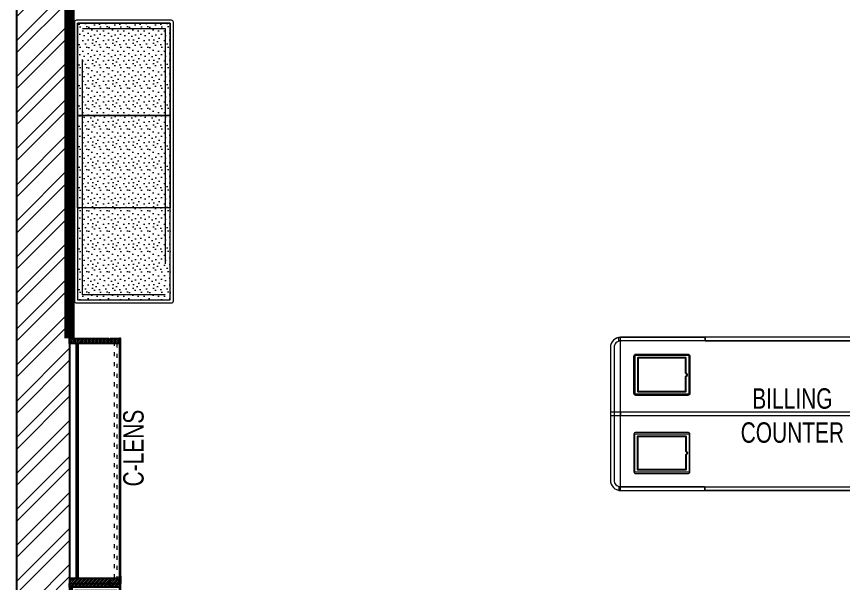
# Model space of a CAD drawing. Header units: feet. Extents: x 9494323 to 9502363, y -6780591 to -6762539.
# Drawn here: x 9494323 to 9498376, y -6771869 to -6769092 of the extents above; entities that cross this region are included whole.
import ezdxf

# ---------------------------------------------------------------- set-up
doc = ezdxf.new("R2010")
doc.units = ezdxf.units.FT
doc.header["$LTSCALE"] = 33
doc.header["$MEASUREMENT"] = 0
for name, pattern in [('ACAD_ISO03W100', [30, 12, -18]), ('HIDDEN2', [4.7625, 3.175, -1.5875]), ('HIDDENX2', [0.75, 0.5, -0.25])]:
    doc.linetypes.add(name, pattern=pattern)
doc.layers.add('A-WALL', color=1, linetype='Continuous')
for name, color, linetype, lineweight in [('LENS-DIM', 252, 'Continuous', 5), ('LENS-HATCH', 251, 'Continuous', 5), ('LENS-TEXT', 31, 'Continuous', 5), ('LK-FF&E FLOOR', 1, 'Continuous', 9), ('LK-FF&E WALL', 1, 'Continuous', 9), ('LK-MIRROR', 133, 'Continuous', 13), ('LN-ELEVATION-1', 81, 'Continuous', 25), ('LN-ELEVATION-2', 103, 'Continuous', 20), ('LN-ELEVATION-3', 125, 'Continuous', 18), ('LN-ELEVATION-4', 145, 'Continuous', 13), ('LN-ELEVATION-5', 167, 'Continuous', 5), ('LN-HATCH', 251, 'Continuous', 0), ('PLANO-TXT', 252, 'Continuous', 5)]:
    doc.layers.add(name, color=color, linetype=linetype, lineweight=lineweight)
doc.styles.add('LK TXT', font='GILC____.TTF', dxfattribs={"height": 100})
pattern_1 = [(45, (7858054.0837, 3504049.203), (-4.4901280605, 4.4901280605), [])]

# ---------------------------------------------------------------- blocks, each defined once
blk = doc.blocks.new('A$Cdad72558')
at = {"layer": 'LN-HATCH'}
h = blk.add_hatch(dxfattribs=at)
h.set_pattern_fill('ANSI32', color=256, scale=333, angle=180)
h.set_pattern_definition([(225, (-11691660.89, 5494183.69), (88.2999593, -88.2999593), []), (225, (-11691719.75, 5494183.69), (88.2999593, -88.2999593), [])])
h.paths.add_polyline_path([(5152.9, 5278), (-957.1, 5278), (-957.1, 5018), (-857.1, 5018), (-857.1, 4608), (-717.1, 4608), (-717.1, 5018), (5152.9, 5018)])
h.paths.add_polyline_path([(5412.9, 5018), (5152.9, 5018), (5152.9, 1418), (5412.9, 1418)])
h.paths.add_polyline_path([(5412.9, 1158), (5152.9, 1158), (5152.9, -2382), (5412.9, -2382)])
h.paths.add_polyline_path([(5412.9, -2642), (5152.9, -2642), (5152.9, -6182), (5412.9, -6182)])
h.paths.add_polyline_path([(5412.9, -6442), (5152.9, -6442), (5152.9, -10002), (5412.9, -10002)])
h.paths.add_polyline_path([(5412.9, -10262), (5152.9, -10262), (5152.9, -12480), (4632.9, -12415.7), (4632.9, -12677.7), (5412.9, -12774.2)])
h.paths.add_polyline_path([(-717.1, -10002), (-2147.1, -10002), (-2147.1, 3468), (-717.1, 3468), (-717.1, 3608), (-2147.1, 3608), (-2147.1, 5018), (-2007.1, 5018), (-2007.1, 5278), (-2407.1, 5278), (-2407.1, -10262), (-977.1, -10262), (-977.1, -11984), (-457.1, -12048.3), (-457.1, -11786.3), (-717.1, -11754.2)])
h.paths.add_polyline_path([(-1207.1, 5278), (-1447.1, 5278), (-1447.1, 5018), (-1207.1, 5018)], flags=17)
at = {"layer": 'A-WALL'}
for p, q in [((-2407.1, 5278), (-2407.1, -10262)), ((-2147.1, 3468), (-2147.1, -10002))]:
    blk.add_line(p, q, dxfattribs=at)
blk = doc.blocks.new('VC HD 1200')
at = {"layer": 'LN-HATCH', "ltscale": 0.5}
h = blk.add_hatch(dxfattribs=at)
h.set_pattern_fill('ANSI31', color=256, scale=2)
h.set_pattern_definition([(45, (3760859.753, 1795248.936), (-4.490128061, 4.490128061), [])])
h.paths.add_polyline_path([(-1200, 250), (-1200, 60), (-1194, 60), (-1194, 50), (-1200, 50), (-1200, 6), (-1182, 6), (-1182, 250)])
h = blk.add_hatch(dxfattribs=at)
h.set_pattern_fill('ANSI31', color=256, scale=2)
h.set_pattern_definition(pattern_1)
h.paths.add_polyline_path([(0, 250), (0, 60), (-6, 60), (-6, 50), (0, 50), (0, 6), (-18, 6), (-18, 250)])
h = blk.add_hatch(dxfattribs=at)
h.set_pattern_fill('ANSI31', color=256, scale=2)
h.set_pattern_definition([(45, (7858047.0837, 3504049.203), (-4.4901280605, 4.4901280605), [])])
h.paths.add_polyline_path([(-1165, 6), (-1165, 0), (-1200, 0), (-1200, 6)])
h = blk.add_hatch(dxfattribs=at)
h.set_pattern_fill('ANSI31', color=256, scale=2)
h.set_pattern_definition(pattern_1)
h.paths.add_polyline_path([(-28, 6), (-28, 0), (0, 0), (0, 6)])
at = {"layer": 'LN-ELEVATION-1', "ltscale": 0.5}
for points in [[(-1200, 250), (-1200, 60), (-1194, 60), (-1194, 50), (-1200, 50), (-1200, 6), (-1182, 6), (-1182, 250)], [(-18, 238), (-1182, 238), (-1182, 244), (-18, 244)], [(0, 250), (0, 60), (-6, 60), (-6, 50), (0, 50), (0, 6), (-18, 6), (-18, 250)], [(-1165, 6), (-1165, 0), (-1200, 0), (-1200, 6)], [(-35, 6), (-35, 0), (0, 0), (0, 6)]]:
    blk.add_lwpolyline(points, close=True, dxfattribs=at)
at = {"layer": 'LN-ELEVATION-3', "ltscale": 0.5}
for p, q in [((-1182, 250), (-18, 250)), ((-1165, 6), (-35, 6)), ((-35, 0), (-1165, 0))]:
    blk.add_line(p, q, dxfattribs=at)
for points in [[(-1165, 226), (-35, 226), (-35, 18), (-1165, 18)], [(-1165, 226), (-983.3, 226), (-983.3, 162), (-1165, 162)], [(-975.3, 226), (-793.7, 226), (-793.7, 162), (-975.3, 162)], [(-785.7, 226), (-604, 226), (-604, 162), (-785.7, 162)], [(-596, 226), (-414.3, 226), (-414.3, 162), (-596, 162)], [(-406.3, 226), (-224.7, 226), (-224.7, 162), (-406.3, 162)], [(-216.7, 226), (-35, 226), (-35, 162), (-216.7, 162)], [(-1165, 90), (-983.3, 90), (-983.3, 154), (-1165, 154)], [(-975.3, 154), (-793.7, 154), (-793.7, 90), (-975.3, 90)], [(-785.7, 154), (-604, 154), (-604, 90), (-785.7, 90)], [(-596, 154), (-414.3, 154), (-414.3, 90), (-596, 90)], [(-406.3, 154), (-224.7, 154), (-224.7, 90), (-406.3, 90)], [(-216.7, 154), (-35, 154), (-35, 90), (-216.7, 90)], [(-1165, 82), (-983.3, 82), (-983.3, 18), (-1165, 18)], [(-975.3, 82), (-793.7, 82), (-793.7, 18), (-975.3, 18)], [(-785.7, 82), (-604, 82), (-604, 18), (-785.7, 18)], [(-596, 82), (-414.3, 82), (-414.3, 18), (-596, 18)], [(-406.3, 82), (-224.7, 82), (-224.7, 18), (-406.3, 18)], [(-216.7, 82), (-35, 82), (-35, 18), (-216.7, 18)]]:
    blk.add_lwpolyline(points, close=True, dxfattribs=at)
blk = doc.blocks.new('JJ SH 1200')
at = {"layer": 'LN-HATCH', "ltscale": 0.5}
h = blk.add_hatch(dxfattribs=at)
h.set_pattern_fill('ANSI31', color=256, scale=2)
h.set_pattern_definition([(45, (4097187.331, 1708800.267), (-4.4901280605, 4.4901280605), [])])
h.paths.add_polyline_path([(792.1, 220), (792.1, 30), (786.1, 30), (786.1, 20), (792.1, 20), (792.1, -24), (767.1, -24), (767.1, 220)])
h.paths.add_polyline_path([(-382.9, 180), (767.1, 180), (767.1, 186), (-382.9, 186)])
h.paths.add_polyline_path([(757.1, -24), (757.1, -30), (792.1, -30), (792.1, -24)])
h.paths.add_polyline_path([(-407.9, 220), (-407.9, 30), (-401.9, 30), (-401.9, 20), (-407.9, 20), (-407.9, -24), (-382.9, -24), (-382.9, 220)])
h.paths.add_polyline_path([(-372.9, -24), (-372.9, -30), (-407.9, -30), (-407.9, -24)])
at = {"layer": 'LN-ELEVATION-1', "ltscale": 0.5}
for points in [[(-407.9, 220), (-407.9, 30), (-401.9, 30), (-401.9, 20), (-407.9, 20), (-407.9, -24), (-382.9, -24), (-382.9, 220)], [(792.1, 220), (792.1, 30), (786.1, 30), (786.1, 20), (792.1, 20), (792.1, -24), (767.1, -24), (767.1, 220)], [(-382.9, 180), (767.1, 180), (767.1, 186), (-382.9, 186)], [(-372.9, -24), (-372.9, -30), (-407.9, -30), (-407.9, -24)], [(757.1, -24), (757.1, -30), (792.1, -30), (792.1, -24)]]:
    blk.add_lwpolyline(points, close=True, dxfattribs=at)
at = {"layer": 'LN-ELEVATION-3', "ltscale": 0.5}
for p, q in [((767.1, 220), (-382.9, 220)), ((757.1, -24), (-372.9, -24)), ((-372.9, -30), (757.1, -30))]:
    blk.add_line(p, q, dxfattribs=at)
at = {"layer": 'LN-ELEVATION-4', "linetype": 'ACAD_ISO03W100', "ltscale": 0.05}
blk.add_lwpolyline([(767.1, 0), (-382.9, 0), (-382.9, -12), (767.1, -12)], close=True, dxfattribs=at)
blk = doc.blocks.new('I-PAD Frame')
at = {"color": 3, "linetype": 'Continuous'}
blk.add_lwpolyline([(357868.7, -232321.1), (358122.7, -232321.1, 0.414214), (358132.7, -232311.1), (358132.7, -232129.1, 0.414214), (358122.7, -232119.1), (357868.7, -232119.1, 0.414214), (357858.7, -232129.1), (357858.7, -232311.1, 0.414214)], format="xyb", close=True, dxfattribs=at)
at = {"color": 3, "linetype": 'Continuous', "lineweight": 25}
blk.add_lwpolyline([(358113.2, -232229.7), (358113.2, -232302.1), (357878.2, -232302.1), (357878.2, -232138.1), (358113.2, -232138.1), (358113.2, -232210.6, 0.327538), (358114.6, -232212.5, -0.733799), (358114.6, -232227.8, 0.327538)], format="xyb", close=True, dxfattribs=at)
blk = doc.blocks.new('Billing Counter 1800')
at = {"color": 5, "linetype": 'HIDDENX2', "ltscale": 0.025}
for p, q in [((-850, -375), (-850, 375)), ((850, -375), (850, 375))]:
    blk.add_line(p, q, dxfattribs=at)
at = {"color": 0, "linetype": 'Continuous'}
for p, q in [((850, 375), (-850, 375)), ((900, -325), (900, 325)), ((-850, -375), (850, -375))]:
    blk.add_line(p, q, dxfattribs=at)
at = {"color": 2, "linetype": 'Continuous'}
blk.add_line((849, -375), (850, -375), dxfattribs=at)
at = {"color": 2, "linetype": 'HIDDENX2', "ltscale": 0.025}
for points in [[(-858, 375), (-437.4, 375), (-437.4, 358), (-858, 358)], [(435.3, 375), (-435.3, 375), (-435.3, 358), (435.3, 358)], [(437.3, 375), (857.9, 375), (857.9, 358), (437.3, 358)], [(-858, -375), (-437.4, -375), (-437.4, -358), (-858, -358)], [(435.3, -375), (-435.3, -375), (-435.3, -358), (435.3, -358)], [(437.3, -375), (857.9, -375), (857.9, -358), (437.3, -358)]]:
    blk.add_lwpolyline(points, close=True, dxfattribs=at)
at = {"color": 5, "linetype": 'Continuous'}
for points in [[(-780.9, 97.3), (-513.9, 97.3), (-513.9, 286.2), (-780.9, 286.2)], [(780.9, 97.3), (513.9, 97.3), (513.9, 286.2), (780.9, 286.2)], [(-780.9, -97.3), (-513.9, -97.3), (-513.9, -286.2), (-780.9, -286.2)], [(780.9, -97.3), (513.9, -97.3), (513.9, -286.2), (780.9, -286.2)]]:
    blk.add_lwpolyline(points, close=True, dxfattribs=at)
at = {"color": 5, "linetype": 'HIDDENX2', "ltscale": 0.025}
blk.add_lwpolyline([(850, 8.5), (-850, 8.5), (-850, -8.5), (850, -8.5)], close=True, dxfattribs=at)
at = {"color": 0, "linetype": 'Continuous'}
for centre, start, end in [((-850, 325), 90, 180), ((850, 325), 0, 90), ((850, -325), 270, 0)]:
    blk.add_arc(centre, 50, start, end, dxfattribs=at)
at = {"layer": 'LN-ELEVATION-2'}
blk.add_line((-900, 325), (-900, -325), dxfattribs=at)
for points in [[(850, 375), (-850, 375, 0.414214), (-900, 325), (-900, -325, 0.414214), (-850, -375), (850, -375, 0.414214), (900, -325), (900, 325, 0.414214)], [(850, 357), (-850, 357, 0.414214), (-882, 325), (-882, -325, 0.414214), (-850, -357), (850, -357, 0.414214), (882, -325), (882, 325, 0.414214)]]:
    blk.add_lwpolyline(points, format="xyb", close=True, dxfattribs=at)
blk.add_lwpolyline([(-900, -8.5), (900, -8.5), (900, 8.5), (-900, 8.5)], close=True, dxfattribs=at)
blk.add_arc((-850, -325), 50, 180, 270, dxfattribs=at)
at = {"color": 2, "linetype": 'Continuous', "xscale": -1, "rotation": 180}
blk.add_blockref('I-PAD Frame', (-358643.2, -232028.4), dxfattribs=at)
at = {"color": 2, "linetype": 'Continuous', "rotation": 180}
blk.add_blockref('I-PAD Frame', (358643.2, -232028.4), dxfattribs=at)
at = {"color": 2, "linetype": 'Continuous'}
blk.add_blockref('I-PAD Frame', (-358643.2, 232028.4), dxfattribs=at)
at = {"color": 2, "linetype": 'Continuous', "xscale": -1}
blk.add_blockref('I-PAD Frame', (358643.2, 232028.4), dxfattribs=at)
at = {"layer": 'LENS-TEXT', "color": 0, "linetype": 'Continuous', "ltscale": 3, "insert": (-7.9, -8.9), "char_height": 100, "attachment_point": 5, "style": 'LK TXT'}
blk.add_mtext_dynamic_manual_height_columns('BILLING COUNTER', width=353.056, gutter_width=0.5, heights=[0], dxfattribs=at)
blk = doc.blocks.new('3 seater Bench 1385')
at = {"layer": 'LENS-HATCH', "lineweight": 0}
h = blk.add_hatch(dxfattribs=at)
h.set_pattern_fill('STIP1', color=177, scale=100, angle=270, pattern_type=2)
h.set_pattern_definition([(270, (6617025.25, -170439.11), (100, -2e-13), [0, -100]), (270, (6617009.25, -170451.11), (100, -2e-13), [0, -100]), (270, (6616985.25, -170446.11), (100, -2e-13), [0, -100]), (270, (6616962.25, -170481.11), (100, -2e-13), [0, -100]), (270, (6616998.25, -170478.11), (100, -2e-13), [0, -100]), (270, (6617022.25, -170505.11), (100, -2e-13), [0, -100]), (270, (6617029.25, -170470.11), (100, -2e-13), [0, -100]), (270, (6616988.25, -170512.11), (100, -2e-13), [0, -100]), (270, (6616956.25, -170507.11), (100, -2e-13), [0, -100]), (270, (6616941.25, -170433.11), (100, -2e-13), [0, -100]), (270, (6616961.25, -170451.11), (100, -2e-13), [0, -100]), (270, (6616942.25, -170465.11), (100, -2e-13), [0, -100]), (270, (6617006.25, -170526.11), (100, -2e-13), [0, -100]), (270, (6616981.25, -170494.11), (100, -2e-13), [0, -100]), (270, (6617014.25, -170486.11), (100, -2e-13), [0, -100]), (270, (6617005.25, -170503.11), (100, -2e-13), [0, -100]), (270, (6616978.25, -170467.11), (100, -2e-13), [0, -100]), (270, (6617032.25, -170495.11), (100, -2e-13), [0, -100]), (270, (6616973.25, -170526.11), (100, -2e-13), [0, -100]), (270, (6616943.25, -170523.11), (100, -2e-13), [0, -100])])
h.paths.add_polyline_path([(677.5, 227.5), (225.8, 227.5), (225.8, -227.5), (677.5, -227.5)])
h.paths.add_polyline_path([(-225.8, 227.5), (225.8, 227.5), (225.8, -227.5), (-225.8, -227.5)])
h.paths.add_polyline_path([(-677.5, 227.5), (-225.8, 227.5), (-225.8, -227.5), (-677.5, -227.5)])
at = {"layer": 'LN-ELEVATION-2', "ltscale": 0.5}
for points in [[(-677.5, 227.5), (-225.8, 227.5), (-225.8, -227.5), (-677.5, -227.5)], [(-225.8, 227.5), (225.8, 227.5), (225.8, -227.5), (-225.8, -227.5)], [(677.5, 227.5), (225.8, 227.5), (225.8, -227.5), (677.5, -227.5)]]:
    blk.add_lwpolyline(points, close=True, dxfattribs=at)
at = {"layer": 'LN-ELEVATION-5', "ltscale": 0.5}
blk.add_lwpolyline([(682.5, 242.5), (-682.5, 242.5, 0.414214), (-692.5, 232.5), (-692.5, -232.5, 0.414214), (-682.5, -242.5), (682.5, -242.5, 0.414214), (692.5, -232.5), (692.5, 232.5, 0.414214)], format="xyb", close=True, dxfattribs=at)
blk.add_lwpolyline([(677.5, 227.5), (-677.5, 227.5), (-677.5, -227.5), (677.5, -227.5)], close=True, dxfattribs=at)
at = {"layer": 'LN-ELEVATION-5', "linetype": 'HIDDEN2', "ltscale": 11}
blk.add_lwpolyline([(-652.5, 202.5), (652.5, 202.5), (652.5, -202.5), (-652.5, -202.5)], close=True, dxfattribs=at)

msp = doc.modelspace()

# ---------------------------------------------------------------- linework, layer by layer
at = {"layer": 'LK-MIRROR', "linetype": 'ACAD_ISO03W100', "ltscale": 0.05, "const_width": 50}
msp.add_lwpolyline([(9496183.2, -6768998.8), (9494583.2, -6768998.8), (9494583.2, -6770668.8)], dxfattribs=at)

# ---------------------------------------------------------------- block references
at = {"layer": 'LENS-DIM', "color": 2}
msp.add_blockref('A$Cdad72558', (9496730.3, -6767816.8), dxfattribs=at)
at = {"layer": 'LK-FF&E FLOOR', "rotation": 270}
msp.add_blockref('3 seater Bench 1385', (9494849.5, -6769802.5), dxfattribs=at)
at = {"layer": 'LK-FF&E FLOOR'}
msp.add_blockref('Billing Counter 1800', (9498134, -6771038.1), dxfattribs=at)
at = {"layer": 'LK-FF&E WALL', "xscale": -1, "rotation": 90}
for name, p in [('JJ SH 1200', (9494803.2, -6771076.8)), ('VC HD 1200', (9494833.2, -6773068.8))]:
    msp.add_blockref(name, p, dxfattribs=at)

# ---------------------------------------------------------------- texts
at = {"layer": 'PLANO-TXT', "linetype": 'Continuous', "ltscale": 3, "insert": (9494896.8, -6771205.8, 0), "char_height": 100, "width": 271.785, "attachment_point": 5, "rotation": 90, "style": 'LK TXT'}
msp.add_mtext('C-LENS', dxfattribs=at)

doc.saveas('drawing.dxf')
